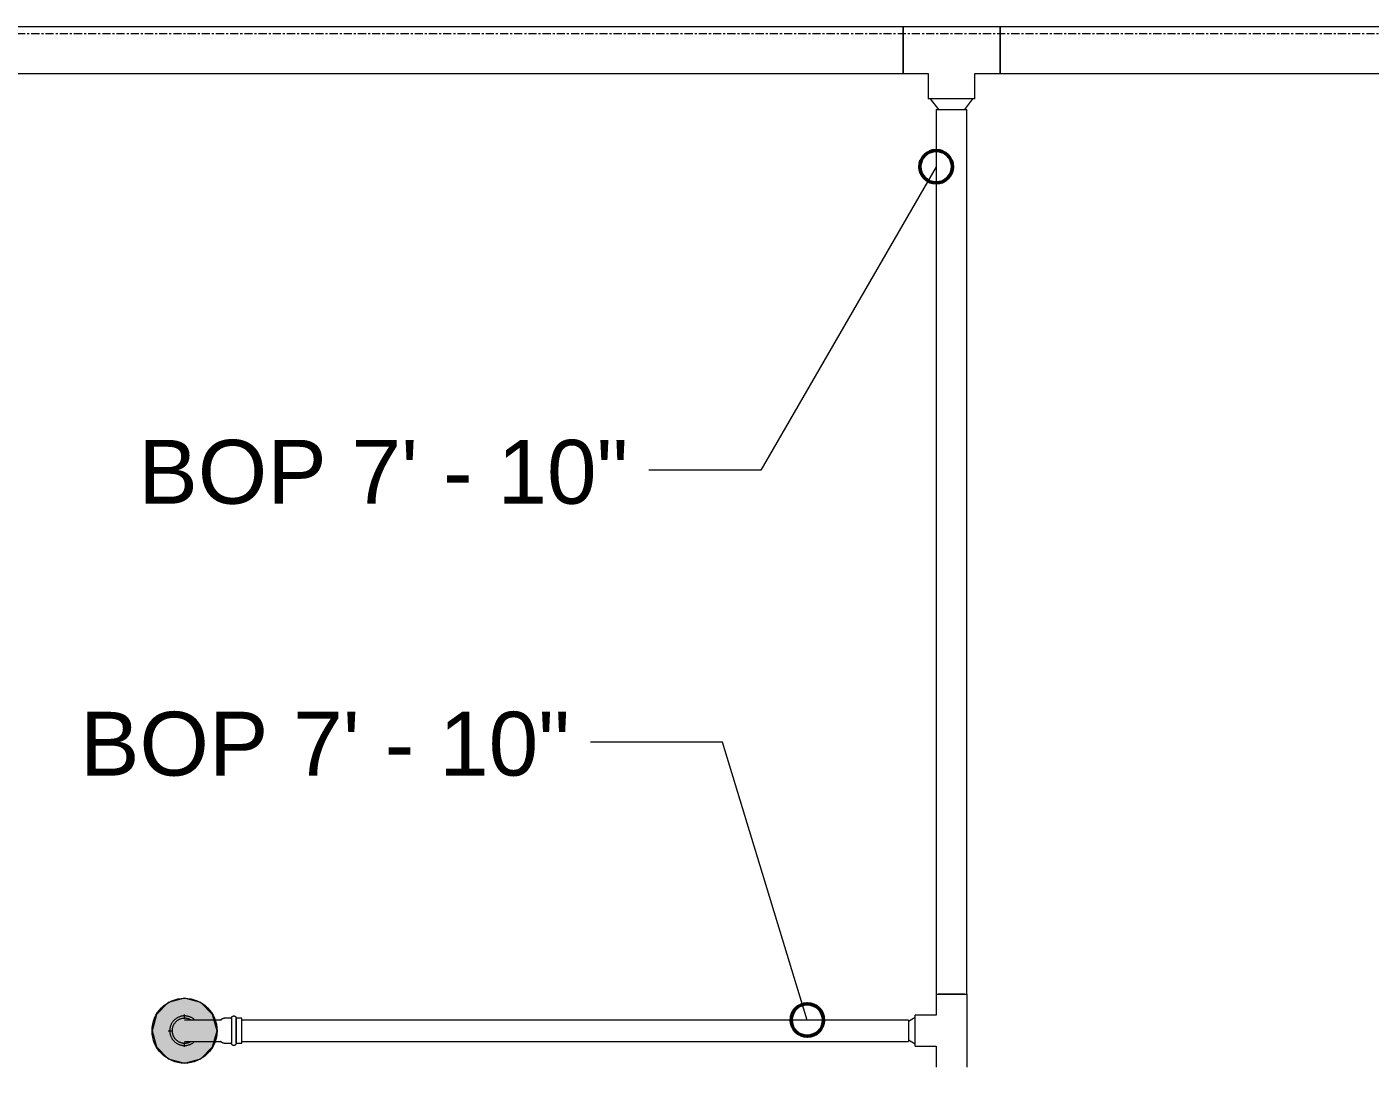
# Model space of a CAD drawing. Header units: inches. Extents: x -3679 to 241, y -496 to 1784.
# Drawn here: x -560.3 to -477.5, y 209.3 to 273.4 of the extents above; entities that cross this region are included whole.
import ezdxf

# ---------------------------------------------------------------- set-up
doc = ezdxf.new("R2010")
doc.units = ezdxf.units.IN
doc.header["$MEASUREMENT"] = 0
doc.linetypes.add('Grid Line', pattern=[0.875, 0.5, -0.125, 0.125, -0.125])
for name, color, linetype, lineweight in [('A-ANNO-NOTE', 250, 'Continuous', 9), ('G-ANNO-DIMS', 251, 'Continuous', 9), ('P-PIPE', 1, 'Continuous', 9), ('P-PIPE-CNTR', 1, 'Continuous', 9), ('S-GRID', 8, 'Continuous', 9)]:
    doc.layers.add(name, color=color, linetype=linetype, lineweight=lineweight)
doc.styles.add('Arial', font='arial.ttf', dxfattribs={"height": 3.934132})

# ---------------------------------------------------------------- blocks, each defined once
blk = doc.blocks.new('Victaulic-VicPress316-Elbow 90-45deg Style P568_P571 - Standard-V2-SECOND LEVEL')
at = {"layer": 'P-PIPE'}
for p, q in [((-3203.704, 731.097), (-3203.704, 730.203)), ((-3202.389, 730.206), (-3202.389, 731.097)), ((-3203.813, 730.051), (-3203.813, 729.6)), ((-3202.28, 729.6), (-3202.28, 730.051)), ((-3203.046, 729.6), (-3203.813, 729.6)), ((-3203.813, 729.309), (-3203.813, 728.97)), ((-3203.046, 729.309), (-3203.813, 729.309)), ((-3202.28, 729.6), (-3203.046, 729.6)), ((-3202.28, 729.309), (-3203.046, 729.309)), ((-3202.28, 728.97), (-3202.28, 729.309)), ((-3203.813, 728.97), (-3203.046, 728.97)), ((-3203.046, 728.97), (-3202.28, 728.97))]:
    blk.add_line(p, q, dxfattribs=at)
at = {"layer": 'P-PIPE', "flags": 128}
for points in [[(-3203.046, 733.402), (-3203.083, 733.401), (-3203.119, 733.399), (-3203.155, 733.395), (-3203.191, 733.39), (-3203.227, 733.384), (-3203.263, 733.376), (-3203.298, 733.366), (-3203.333, 733.356), (-3203.367, 733.344), (-3203.401, 733.33), (-3203.434, 733.315), (-3203.467, 733.299), (-3203.499, 733.281), (-3203.53, 733.263), (-3203.561, 733.243), (-3203.591, 733.222), (-3203.619, 733.199), (-3203.647, 733.176), (-3203.674, 733.151), (-3203.7, 733.125), (-3203.725, 733.099), (-3203.749, 733.071), (-3203.772, 733.043), (-3203.793, 733.013), (-3203.813, 732.983), (-3203.833, 732.952), (-3203.85, 732.92), (-3203.867, 732.887), (-3203.882, 732.854), (-3203.896, 732.82), (-3203.909, 732.786), (-3203.92, 732.751), (-3203.93, 732.716), (-3203.938, 732.681), (-3203.945, 732.645), (-3203.95, 732.609), (-3203.954, 732.573), (-3203.957, 732.536), (-3203.958, 732.5), (-3203.958, 732.463), (-3203.956, 732.427), (-3203.953, 732.391), (-3203.948, 732.354), (-3203.942, 732.318), (-3203.934, 732.283), (-3203.925, 732.247), (-3203.915, 732.212), (-3203.903, 732.178), (-3203.89, 732.144), (-3203.875, 732.11), (-3203.859, 732.078), (-3203.842, 732.045), (-3203.824, 732.014), (-3203.804, 731.983), (-3203.783, 731.953), (-3203.761, 731.924), (-3203.738, 731.896), (-3203.714, 731.869)], [(-3203.046, 733.257), (-3203.077, 733.256), (-3203.107, 733.254), (-3203.138, 733.251), (-3203.168, 733.247), (-3203.198, 733.241), (-3203.228, 733.235), (-3203.258, 733.227), (-3203.287, 733.218), (-3203.316, 733.207), (-3203.345, 733.196), (-3203.373, 733.183), (-3203.4, 733.17), (-3203.427, 733.155), (-3203.453, 733.139), (-3203.479, 733.123), (-3203.504, 733.105), (-3203.528, 733.086), (-3203.551, 733.066), (-3203.574, 733.046), (-3203.596, 733.024), (-3203.617, 733.002), (-3203.637, 732.978), (-3203.656, 732.954), (-3203.674, 732.93), (-3203.691, 732.904), (-3203.707, 732.878), (-3203.722, 732.851), (-3203.736, 732.824), (-3203.749, 732.796), (-3203.76, 732.768), (-3203.771, 732.739), (-3203.78, 732.71), (-3203.789, 732.68), (-3203.796, 732.65), (-3203.801, 732.62), (-3203.806, 732.59), (-3203.809, 732.559), (-3203.812, 732.529), (-3203.812, 732.498), (-3203.812, 732.468), (-3203.811, 732.437), (-3203.808, 732.406), (-3203.804, 732.376), (-3203.799, 732.346), (-3203.792, 732.316), (-3203.785, 732.286), (-3203.776, 732.257), (-3203.766, 732.228), (-3203.755, 732.199), (-3203.743, 732.171), (-3203.73, 732.143), (-3203.715, 732.116), (-3203.704, 732.096)], [(-3202.389, 731.858), (-3202.367, 731.881), (-3202.343, 731.909), (-3202.32, 731.937), (-3202.299, 731.967), (-3202.279, 731.997), (-3202.26, 732.028), (-3202.242, 732.06), (-3202.225, 732.093), (-3202.21, 732.126), (-3202.196, 732.16), (-3202.183, 732.194), (-3202.172, 732.229), (-3202.163, 732.264), (-3202.154, 732.299), (-3202.147, 732.335), (-3202.142, 732.371), (-3202.138, 732.407), (-3202.135, 732.444), (-3202.134, 732.48), (-3202.134, 732.517), (-3202.136, 732.553), (-3202.139, 732.589), (-3202.144, 732.626), (-3202.15, 732.662), (-3202.158, 732.697), (-3202.167, 732.733), (-3202.177, 732.768), (-3202.189, 732.802), (-3202.202, 732.836), (-3202.217, 732.87), (-3202.233, 732.902), (-3202.25, 732.935), (-3202.268, 732.966), (-3202.288, 732.997), (-3202.309, 733.027), (-3202.331, 733.056), (-3202.354, 733.084), (-3202.378, 733.111), (-3202.404, 733.137), (-3202.43, 733.163), (-3202.457, 733.187), (-3202.486, 733.21), (-3202.515, 733.231), (-3202.545, 733.252), (-3202.576, 733.271), (-3202.608, 733.29), (-3202.64, 733.307), (-3202.673, 733.322), (-3202.706, 733.336), (-3202.741, 733.349), (-3202.775, 733.361), (-3202.81, 733.371), (-3202.846, 733.38), (-3202.881, 733.387), (-3202.917, 733.393), (-3202.954, 733.397), (-3202.99, 733.4), (-3203.026, 733.402), (-3203.046, 733.402)], [(-3202.385, 732.102), (-3202.37, 732.129), (-3202.356, 732.156), (-3202.343, 732.184), (-3202.332, 732.212), (-3202.321, 732.241), (-3202.312, 732.27), (-3202.304, 732.3), (-3202.297, 732.33), (-3202.291, 732.36), (-3202.286, 732.39), (-3202.283, 732.421), (-3202.281, 732.451), (-3202.28, 732.482), (-3202.28, 732.512), (-3202.281, 732.543), (-3202.284, 732.574), (-3202.288, 732.604), (-3202.293, 732.634), (-3202.3, 732.664), (-3202.307, 732.694), (-3202.316, 732.723), (-3202.326, 732.752), (-3202.337, 732.781), (-3202.349, 732.809), (-3202.362, 732.837), (-3202.377, 732.864), (-3202.392, 732.89), (-3202.409, 732.916), (-3202.426, 732.941), (-3202.445, 732.966), (-3202.464, 732.989), (-3202.485, 733.012), (-3202.506, 733.034), (-3202.528, 733.055), (-3202.551, 733.075), (-3202.575, 733.095), (-3202.6, 733.113), (-3202.625, 733.13), (-3202.651, 733.147), (-3202.677, 733.162), (-3202.705, 733.176), (-3202.732, 733.189), (-3202.761, 733.201), (-3202.789, 733.212), (-3202.818, 733.222), (-3202.848, 733.23), (-3202.878, 733.238), (-3202.908, 733.244), (-3202.938, 733.249), (-3202.968, 733.253), (-3202.999, 733.255), (-3203.029, 733.256), (-3203.046, 733.257)], [(-3203.704, 732.49), (-3203.704, 732.489), (-3203.704, 732.486), (-3203.704, 732.48), (-3203.704, 732.472), (-3203.704, 732.462), (-3203.704, 732.45), (-3203.704, 732.436), (-3203.704, 732.419), (-3203.704, 732.401), (-3203.704, 732.38), (-3203.704, 732.357), (-3203.704, 732.333), (-3203.704, 732.306), (-3203.704, 732.277), (-3203.704, 732.247), (-3203.704, 732.214), (-3203.704, 732.18), (-3203.704, 732.144), (-3203.704, 732.107), (-3203.704, 732.068), (-3203.704, 732.027), (-3203.704, 731.985), (-3203.704, 731.941), (-3203.704, 731.896), (-3203.704, 731.85), (-3203.704, 731.802), (-3203.704, 731.754), (-3203.704, 731.704), (-3203.704, 731.653), (-3203.704, 731.602), (-3203.704, 731.549), (-3203.704, 731.496), (-3203.704, 731.443), (-3203.704, 731.388), (-3203.704, 731.334), (-3203.704, 731.279), (-3203.704, 731.223), (-3203.704, 731.168), (-3203.704, 731.112), (-3203.704, 731.097)], [(-3202.389, 731.097), (-3202.389, 731.153), (-3202.389, 731.208), (-3202.389, 731.264), (-3202.389, 731.319), (-3202.389, 731.374), (-3202.389, 731.428), (-3202.389, 731.482), (-3202.389, 731.535), (-3202.389, 731.588), (-3202.389, 731.639), (-3202.389, 731.69), (-3202.389, 731.74), (-3202.389, 731.789), (-3202.389, 731.837), (-3202.389, 731.884), (-3202.389, 731.929), (-3202.389, 731.973), (-3202.389, 732.016), (-3202.389, 732.057), (-3202.389, 732.096), (-3202.389, 732.134), (-3202.389, 732.171), (-3202.389, 732.205), (-3202.389, 732.238), (-3202.389, 732.269), (-3202.389, 732.298), (-3202.389, 732.326), (-3202.389, 732.351), (-3202.389, 732.374), (-3202.389, 732.395), (-3202.389, 732.414), (-3202.389, 732.432), (-3202.389, 732.446), (-3202.389, 732.459), (-3202.389, 732.47), (-3202.389, 732.478), (-3202.389, 732.484), (-3202.389, 732.488), (-3202.389, 732.49), (-3202.389, 732.49)], [(-3203.813, 730.051), (-3203.812, 730.062), (-3203.812, 730.073), (-3203.811, 730.084), (-3203.809, 730.094), (-3203.807, 730.105), (-3203.805, 730.116), (-3203.802, 730.126), (-3203.799, 730.137), (-3203.795, 730.147), (-3203.791, 730.157), (-3203.787, 730.167), (-3203.782, 730.177), (-3203.777, 730.186), (-3203.771, 730.196), (-3203.765, 730.205), (-3203.759, 730.214), (-3203.752, 730.222), (-3203.745, 730.231), (-3203.738, 730.239), (-3203.73, 730.246), (-3203.722, 730.254), (-3203.714, 730.261), (-3203.705, 730.268), (-3203.704, 730.269)], [(-3202.389, 730.269), (-3202.38, 730.262), (-3202.372, 730.255), (-3202.364, 730.248), (-3202.356, 730.24), (-3202.348, 730.232), (-3202.341, 730.224), (-3202.335, 730.215), (-3202.328, 730.207), (-3202.322, 730.197), (-3202.317, 730.188), (-3202.311, 730.179), (-3202.306, 730.169), (-3202.302, 730.159), (-3202.298, 730.149), (-3202.294, 730.139), (-3202.291, 730.128), (-3202.288, 730.118), (-3202.285, 730.107), (-3202.283, 730.096), (-3202.282, 730.086), (-3202.281, 730.075), (-3202.28, 730.064), (-3202.28, 730.053), (-3202.28, 730.051)], [(-3203.813, 729.309), (-3203.818, 729.309), (-3203.824, 729.309), (-3203.83, 729.31), (-3203.836, 729.31), (-3203.841, 729.311), (-3203.847, 729.313), (-3203.853, 729.314), (-3203.858, 729.316), (-3203.864, 729.318), (-3203.869, 729.32), (-3203.875, 729.322), (-3203.88, 729.325), (-3203.885, 729.328), (-3203.89, 729.331), (-3203.895, 729.334), (-3203.899, 729.337), (-3203.904, 729.341), (-3203.908, 729.345), (-3203.913, 729.349), (-3203.917, 729.353), (-3203.921, 729.357), (-3203.925, 729.361), (-3203.928, 729.366), (-3203.932, 729.371), (-3203.935, 729.375), (-3203.938, 729.38), (-3203.941, 729.385), (-3203.944, 729.391), (-3203.946, 729.396), (-3203.948, 729.401), (-3203.95, 729.407), (-3203.952, 729.412), (-3203.953, 729.418), (-3203.955, 729.424), (-3203.956, 729.429), (-3203.957, 729.435), (-3203.957, 729.441), (-3203.958, 729.447), (-3203.958, 729.452), (-3203.958, 729.458), (-3203.958, 729.464), (-3203.957, 729.47), (-3203.956, 729.476), (-3203.955, 729.481), (-3203.954, 729.487), (-3203.953, 729.493), (-3203.951, 729.498), (-3203.949, 729.504), (-3203.947, 729.509), (-3203.945, 729.515), (-3203.942, 729.52), (-3203.94, 729.525), (-3203.937, 729.53), (-3203.934, 729.535), (-3203.93, 729.54), (-3203.927, 729.544), (-3203.923, 729.549), (-3203.919, 729.553), (-3203.915, 729.557), (-3203.911, 729.561), (-3203.906, 729.565), (-3203.902, 729.569), (-3203.897, 729.572), (-3203.892, 729.576), (-3203.888, 729.579), (-3203.882, 729.582), (-3203.877, 729.584), (-3203.872, 729.587), (-3203.867, 729.589), (-3203.861, 729.591), (-3203.856, 729.593), (-3203.85, 729.595), (-3203.845, 729.596), (-3203.839, 729.597), (-3203.833, 729.598), (-3203.827, 729.599), (-3203.821, 729.599), (-3203.816, 729.599), (-3203.813, 729.6)], [(-3203.046, 729.6), (-3203.077, 729.6), (-3203.107, 729.6), (-3203.138, 729.6), (-3203.168, 729.6), (-3203.198, 729.6), (-3203.228, 729.6), (-3203.258, 729.6), (-3203.287, 729.6), (-3203.316, 729.6), (-3203.345, 729.6), (-3203.373, 729.6), (-3203.4, 729.6), (-3203.427, 729.6), (-3203.453, 729.6), (-3203.479, 729.6), (-3203.504, 729.6), (-3203.528, 729.6), (-3203.551, 729.6), (-3203.574, 729.6), (-3203.596, 729.6), (-3203.617, 729.6), (-3203.637, 729.6), (-3203.656, 729.6), (-3203.674, 729.6), (-3203.691, 729.6), (-3203.707, 729.6), (-3203.722, 729.6), (-3203.736, 729.6), (-3203.749, 729.6), (-3203.76, 729.6), (-3203.771, 729.6), (-3203.78, 729.6), (-3203.789, 729.6), (-3203.796, 729.6), (-3203.801, 729.6), (-3203.806, 729.6), (-3203.809, 729.6), (-3203.812, 729.6), (-3203.812, 729.6), (-3203.813, 729.6)], [(-3203.813, 729.6), (-3203.812, 729.6), (-3203.81, 729.6), (-3203.807, 729.6), (-3203.803, 729.6), (-3203.797, 729.6), (-3203.791, 729.6), (-3203.783, 729.6), (-3203.774, 729.6)], [(-3203.771, 729.309), (-3203.78, 729.309), (-3203.789, 729.309), (-3203.796, 729.309), (-3203.801, 729.309), (-3203.806, 729.309), (-3203.809, 729.309), (-3203.812, 729.309), (-3203.812, 729.309), (-3203.813, 729.309)], [(-3203.813, 729.309), (-3203.812, 729.309), (-3203.81, 729.309), (-3203.807, 729.309), (-3203.803, 729.309), (-3203.797, 729.309), (-3203.791, 729.309), (-3203.783, 729.309), (-3203.774, 729.309), (-3203.763, 729.309), (-3203.752, 729.309), (-3203.74, 729.309), (-3203.726, 729.309), (-3203.711, 729.309), (-3203.695, 729.309), (-3203.679, 729.309), (-3203.661, 729.309), (-3203.642, 729.309), (-3203.622, 729.309), (-3203.602, 729.309), (-3203.58, 729.309), (-3203.558, 729.309), (-3203.534, 729.309), (-3203.51, 729.309), (-3203.486, 729.309), (-3203.46, 729.309), (-3203.434, 729.309), (-3203.407, 729.309), (-3203.38, 729.309), (-3203.352, 729.309), (-3203.324, 729.309), (-3203.295, 729.309), (-3203.266, 729.309), (-3203.236, 729.309), (-3203.206, 729.309), (-3203.176, 729.309), (-3203.146, 729.309), (-3203.116, 729.309), (-3203.085, 729.309), (-3203.054, 729.309), (-3203.046, 729.309)], [(-3202.28, 729.6), (-3202.28, 729.6), (-3202.282, 729.6), (-3202.285, 729.6), (-3202.289, 729.6), (-3202.295, 729.6), (-3202.302, 729.6), (-3202.309, 729.6), (-3202.318, 729.6), (-3202.329, 729.6), (-3202.34, 729.6), (-3202.353, 729.6), (-3202.366, 729.6), (-3202.381, 729.6), (-3202.397, 729.6), (-3202.413, 729.6), (-3202.431, 729.6), (-3202.45, 729.6), (-3202.47, 729.6), (-3202.49, 729.6), (-3202.512, 729.6), (-3202.534, 729.6), (-3202.558, 729.6), (-3202.582, 729.6), (-3202.606, 729.6), (-3202.632, 729.6), (-3202.658, 729.6), (-3202.685, 729.6), (-3202.712, 729.6), (-3202.74, 729.6), (-3202.768, 729.6), (-3202.797, 729.6), (-3202.826, 729.6), (-3202.856, 729.6), (-3202.886, 729.6), (-3202.916, 729.6), (-3202.946, 729.6), (-3202.977, 729.6), (-3203.007, 729.6), (-3203.038, 729.6), (-3203.046, 729.6)], [(-3203.046, 729.309), (-3203.015, 729.309), (-3202.985, 729.309), (-3202.954, 729.309), (-3202.924, 729.309), (-3202.894, 729.309), (-3202.864, 729.309), (-3202.834, 729.309), (-3202.805, 729.309), (-3202.776, 729.309), (-3202.748, 729.309), (-3202.72, 729.309), (-3202.692, 729.309), (-3202.665, 729.309), (-3202.639, 729.309), (-3202.613, 729.309), (-3202.588, 729.309), (-3202.564, 729.309), (-3202.541, 729.309), (-3202.518, 729.309), (-3202.496, 729.309), (-3202.475, 729.309), (-3202.455, 729.309), (-3202.436, 729.309), (-3202.418, 729.309), (-3202.401, 729.309), (-3202.385, 729.309), (-3202.37, 729.309), (-3202.356, 729.309), (-3202.343, 729.309), (-3202.332, 729.309), (-3202.321, 729.309), (-3202.312, 729.309), (-3202.304, 729.309), (-3202.297, 729.309), (-3202.291, 729.309), (-3202.286, 729.309), (-3202.283, 729.309), (-3202.281, 729.309), (-3202.28, 729.309), (-3202.28, 729.309)], [(-3202.321, 729.6), (-3202.312, 729.6), (-3202.304, 729.6), (-3202.297, 729.6), (-3202.291, 729.6), (-3202.286, 729.6), (-3202.283, 729.6), (-3202.281, 729.6), (-3202.28, 729.6), (-3202.28, 729.6)], [(-3202.28, 729.309), (-3202.28, 729.309), (-3202.282, 729.309), (-3202.285, 729.309), (-3202.289, 729.309), (-3202.295, 729.309), (-3202.302, 729.309), (-3202.309, 729.309), (-3202.318, 729.309)], [(-3202.28, 729.6), (-3202.274, 729.599), (-3202.268, 729.599), (-3202.262, 729.598), (-3202.256, 729.598), (-3202.251, 729.597), (-3202.245, 729.595), (-3202.239, 729.594), (-3202.234, 729.592), (-3202.228, 729.59), (-3202.223, 729.588), (-3202.218, 729.586), (-3202.212, 729.583), (-3202.207, 729.58), (-3202.202, 729.577), (-3202.197, 729.574), (-3202.193, 729.571), (-3202.188, 729.567), (-3202.184, 729.563), (-3202.179, 729.559), (-3202.175, 729.555), (-3202.171, 729.551), (-3202.167, 729.547), (-3202.164, 729.542), (-3202.16, 729.537), (-3202.157, 729.533), (-3202.154, 729.528), (-3202.151, 729.523), (-3202.149, 729.517), (-3202.146, 729.512), (-3202.144, 729.507), (-3202.142, 729.501), (-3202.14, 729.496), (-3202.139, 729.49), (-3202.137, 729.484), (-3202.136, 729.479), (-3202.135, 729.473), (-3202.135, 729.467), (-3202.134, 729.461), (-3202.134, 729.456), (-3202.134, 729.45), (-3202.134, 729.444), (-3202.135, 729.438), (-3202.136, 729.432), (-3202.137, 729.427), (-3202.138, 729.421), (-3202.139, 729.415), (-3202.141, 729.41), (-3202.143, 729.404), (-3202.145, 729.399), (-3202.147, 729.393), (-3202.15, 729.388), (-3202.152, 729.383), (-3202.155, 729.378), (-3202.159, 729.373), (-3202.162, 729.368), (-3202.165, 729.364), (-3202.169, 729.359), (-3202.173, 729.355), (-3202.177, 729.351), (-3202.181, 729.347), (-3202.186, 729.343), (-3202.19, 729.339), (-3202.195, 729.336), (-3202.2, 729.332), (-3202.205, 729.329), (-3202.21, 729.326), (-3202.215, 729.324), (-3202.22, 729.321), (-3202.225, 729.319), (-3202.231, 729.317), (-3202.236, 729.315), (-3202.242, 729.313), (-3202.248, 729.312), (-3202.253, 729.311), (-3202.259, 729.31), (-3202.265, 729.309), (-3202.271, 729.309), (-3202.276, 729.309), (-3202.28, 729.309)]]:
    blk.add_lwpolyline(points, dxfattribs=at)

msp = doc.modelspace()

# ---------------------------------------------------------------- hatches: boundary and pattern name
at = {"layer": 'A-ANNO-NOTE'}
msp.add_hatch(color=256, dxfattribs=at).paths.add_polyline_path([(-550.561, 209.585), (-549.561, 209.852), (-548.829, 210.585), (-548.561, 211.585), (-548.829, 212.585), (-549.561, 213.317), (-550.561, 213.585), (-551.561, 213.317), (-552.293, 212.585), (-552.561, 211.585), (-552.293, 210.585), (-551.561, 209.852)], flags=0)
h = msp.add_hatch(color=256, dxfattribs=at)
edge = h.paths.add_edge_path(flags=0)
edge.add_arc((-550.561, 211.585), 2, 0, 360)

# ---------------------------------------------------------------- linework, layer by layer
for p, q in [((-550.561, 213.585), (-551.561, 213.317)), ((-549.561, 213.317), (-550.561, 213.585)), ((-551.561, 213.317), (-552.293, 212.585)), ((-548.829, 212.585), (-549.561, 213.317)), ((-552.293, 212.585), (-552.561, 211.585)), ((-548.561, 211.585), (-548.829, 212.585)), ((-552.561, 211.585), (-552.293, 210.585)), ((-548.829, 210.585), (-548.561, 211.585)), ((-552.293, 210.585), (-551.561, 209.852)), ((-549.561, 209.852), (-548.829, 210.585)), ((-551.561, 209.852), (-550.561, 209.585)), ((-550.561, 209.585), (-549.561, 209.852))]:
    msp.add_line(p, q, dxfattribs=at)
msp.add_circle((-550.561, 211.585), 2, dxfattribs=at)
at = {"layer": 'G-ANNO-DIMS'}
for p, q in [((-504.254, 264.82), (-515.051, 246.119)), ((-515.051, 246.119), (-521.948, 246.119)), ((-517.416, 229.367), (-525.541, 229.367)), ((-512.192, 212.242), (-517.416, 229.367))]:
    msp.add_line(p, q, dxfattribs=at)
at = {"layer": 'G-ANNO-DIMS', "lineweight": 50}
for centre in [(-504.254, 264.82), (-512.192, 212.242)]:
    msp.add_circle(centre, 1, dxfattribs=at)
at = {"layer": 'P-PIPE'}
for p, q in [((-506.296, 273.437), (-725.493, 273.437)), ((-500.312, 273.437), (-506.296, 273.437)), ((-506.296, 273.437), (-506.296, 271.281)), ((-506.296, 273.245), (-506.296, 273.388)), ((-506.296, 273.017), (-506.296, 273.244)), ((-281.52, 273.437), (-500.312, 273.437)), ((-500.312, 271.281), (-500.312, 273.437)), ((-500.312, 273.388), (-500.312, 273.245)), ((-500.312, 273.244), (-500.312, 273.017)), ((-506.296, 272.719), (-506.296, 273.016)), ((-506.296, 272.372), (-506.296, 272.719)), ((-506.296, 271.628), (-506.296, 272.372)), ((-500.312, 273.016), (-500.312, 272.719)), ((-500.312, 272.719), (-500.312, 272.372)), ((-500.312, 272.372), (-500.312, 271.628)), ((-506.296, 271.281), (-506.296, 271.628)), ((-500.312, 271.628), (-500.312, 271.281)), ((-506.296, 270.984), (-506.296, 271.281)), ((-506.296, 271.281), (-506.296, 270.562)), ((-506.296, 270.756), (-506.296, 270.983)), ((-506.296, 270.612), (-506.296, 270.755)), ((-500.312, 270.562), (-500.312, 271.281)), ((-500.312, 271.281), (-500.312, 270.984)), ((-500.312, 270.983), (-500.312, 270.756)), ((-500.312, 270.755), (-500.312, 270.612)), ((-725.493, 270.562), (-506.296, 270.562)), ((-506.296, 270.563), (-504.741, 270.563)), ((-504.741, 270.563), (-504.741, 269.008)), ((-501.867, 270.563), (-500.312, 270.563)), ((-501.867, 269.008), (-501.867, 270.563)), ((-500.312, 270.562), (-281.52, 270.562)), ((-501.867, 269.008), (-504.741, 269.008)), ((-504.616, 269.008), (-504.116, 268.352)), ((-502.491, 268.352), (-501.991, 269.008)), ((-504.254, 268.352), (-504.254, 213.829)), ((-504.254, 268.352), (-502.354, 268.352)), ((-502.354, 213.829), (-502.354, 268.352)), ((-504.255, 213.829), (-504.255, 212.535)), ((-504.255, 213.829), (-502.353, 213.829)), ((-503.976, 213.829), (-504.127, 213.829)), ((-503.779, 213.829), (-503.976, 213.829)), ((-503.55, 213.829), (-503.779, 213.829)), ((-503.058, 213.829), (-503.55, 213.829)), ((-502.829, 213.829), (-503.058, 213.829)), ((-502.632, 213.829), (-502.829, 213.829)), ((-502.481, 213.829), (-502.632, 213.829)), ((-502.353, 209.34), (-502.353, 213.829)), ((-505.954, 212.242), (-547.041, 212.242)), ((-505.548, 212.397), (-505.954, 212.147)), ((-505.954, 212.242), (-505.954, 210.927)), ((-504.255, 212.535), (-505.548, 212.535)), ((-505.548, 210.634), (-505.548, 212.535)), ((-547.041, 210.927), (-505.954, 210.927)), ((-505.954, 211.022), (-505.548, 210.772)), ((-505.548, 210.634), (-504.255, 210.634)), ((-504.255, 210.634), (-504.255, 209.34))]:
    msp.add_line(p, q, dxfattribs=at)
at = {"layer": 'P-PIPE-CNTR'}
for p, q in [((-550.561, 212.32), (-550.561, 212.585)), ((-551.561, 211.585), (-551.299, 211.585)), ((-550.561, 210.585), (-550.561, 210.849))]:
    msp.add_line(p, q, dxfattribs=at)
at = {"layer": 'S-GRID', "linetype": 'Grid Line'}
msp.add_line((228, 273), (-3666.394, 273), dxfattribs=at)

# ---------------------------------------------------------------- block references
at = {"layer": 'P-PIPE', "rotation": 90}
msp.add_blockref('Victaulic-VicPress316-Elbow 90-45deg Style P568_P571 - Standard-V2-SECOND LEVEL', (181.929, 3414.631), dxfattribs=at)

# ---------------------------------------------------------------- texts
at = {"layer": 'G-ANNO-DIMS', "char_height": 3.93413, "width": 35.952, "attachment_point": 1, "line_spacing_factor": 0.938532, "style": 'Arial'}
for insert in [(-553.408, 247.989), (-557.001, 231.237)]:
    msp.add_mtext('BOP 7\' - 10"', dxfattribs=dict(at, insert=insert))

doc.saveas('drawing.dxf')
